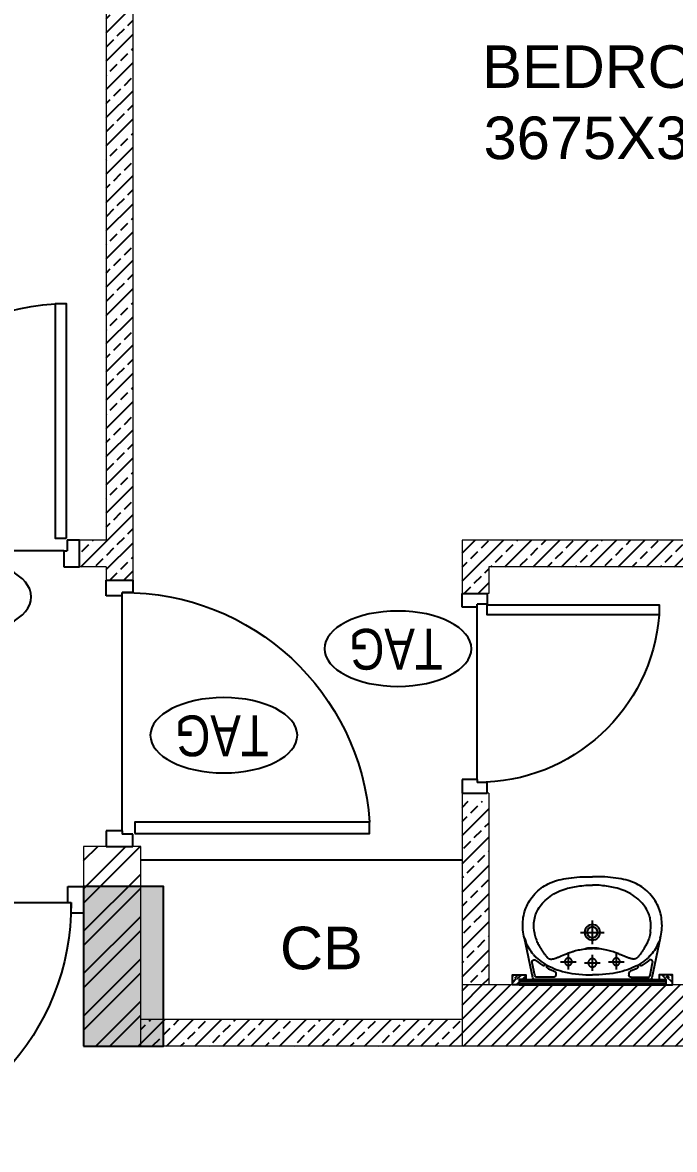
# Model space of a CAD drawing. Header units: millimetres. Extents: x 1255966 to 1543012, y 318612 to 465611.
# Drawn here: x 1426722 to 1429167, y 420921 to 425152 of the extents above; entities that cross this region are included whole.
import ezdxf
from ezdxf.enums import TextEntityAlignment as Align

# ---------------------------------------------------------------- set-up
doc = ezdxf.new("R2010")
doc.units = ezdxf.units.MM
doc.header["$LTSCALE"] = 500
doc.header["$MEASUREMENT"] = 0
doc.linetypes.add('3BHK Tower plans sections n elevations 13716$0$CENTER', pattern=[50.8, 31.75, -6.35, 6.35, -6.35])
doc.linetypes.add('3BHK Tower plans sections n elevations 13716$0$HIDDEN', pattern=[0.375, 0.25, -0.125])
doc.layers.get('Defpoints').update_dxf_attribs({"lineweight": 0})
for name, color, linetype in [('3BHK Tower plans sections n elevations 13716$0$DOOR', 8, 'Continuous'), ('3BHK Tower plans sections n elevations 13716$0$FIXTURE', 251, 'Continuous'), ('AHC-A-FURNITURE', 2, 'Continuous'), ('FURNITURE', 251, 'Continuous'), ('TEXT-RM NAME', 6, 'Continuous'), ('TOWER AREA COLUMN.', 6, 'Continuous')]:
    doc.layers.add(name, color=color, linetype=linetype)
doc.layers.add('TOWER COL HATCH', color=253, linetype='Continuous', lineweight=20)
doc.layers.add('Wall', color=2, linetype='Continuous', lineweight=15)
doc.styles.add('3BHK Tower plans sections n elevations 13716$0$SIMPLEX', font='simplex.shx', dxfattribs={"width": 0.8, "height": 100})
doc.styles.get("Standard").update_dxf_attribs({"font": 'arial.ttf'})
pattern_1 = [(45, (1157523.66, 675112.694), (-53.033009, 53.033009), []), (45, (1157576.69, 675112.694), (-53.033009, 53.033009), [37.5, -18.75])]

# ---------------------------------------------------------------- blocks, each defined once
blk = doc.blocks.new('3BHK Tower plans sections n elevations 13716$0$DOOR 900')
at = {"layer": '3BHK Tower plans sections n elevations 13716$0$DOOR', "ltscale": 100}
for p, q in [((0, 15), (93, 15)), ((0, -40), (0, 15)), ((93, 15), (93, -28)), ((93, -28), (55.8, -28)), ((55.8, -40), (55.8, -28)), ((55.8, -40), (0, -40)), ((55.8, -40), (55.8, -860)), ((55.8, -860), (0, -860)), ((0, -860), (0, -915)), ((55.8, -860), (55.8, -872)), ((93, -872), (55.8, -872)), ((93, -915), (93, -872)), ((0, -915), (93, -915))]:
    blk.add_line(p, q, dxfattribs=at)
blk.add_lwpolyline([(99.6, -30.4), (918.5, -30.4), (918.5, -70.4), (99.6, -70.4)], close=True, dxfattribs=at)
blk.add_arc((60.5, -12), 860, 269.6845, 356.1038, dxfattribs=at)
at = {"layer": 'Defpoints', "ltscale": 100, "style": '3BHK Tower plans sections n elevations 13716$0$SIMPLEX', "width": 0.8}
blk.add_attdef('D900', (280.9, -181.3), '', height=100, dxfattribs=at)
blk = doc.blocks.new('3BHK Tower plans sections n elevations 13716$0$Mirror')
at = {"layer": '3BHK Tower plans sections n elevations 13716$0$FIXTURE', "ltscale": 0.1}
h = blk.add_hatch(dxfattribs=at)
h.set_pattern_fill('WOOD8', color=250, scale=100, angle=225, style=0, pattern_type=2)
h.set_pattern_definition([(34.6952, (-96117.553, -30402.059), (494.9744524, 353.5538209), [11.1803, -1106.8536]), (45, (-96108.36, -30395.7), (-2e-14, 141.42136), [11, -89]), (63.4349, (-96100.583, -30387.917), (70.710822, 212.131952), [9.4868, -306.7409]), (217.875, (-96096.34, -30379.432), (565.6853303, 424.264217), [8.0623, -798.1635]), (219.8056, (-96102.704, -30384.3815), (777.817169, 636.3964881), [11.0454, -1093.4907]), (239.0362, (-96111.19, -30391.453), (-141.421532, -282.842614), [12.3693, -399.9412]), (54.4623, (-96111.896, -30396.402), (282.8428988, 424.2639918), [6.0828, -602.1935]), (38.6598, (-96108.361, -30391.453), (-636.3961725, -494.9745929), [9.0554, -896.4831]), (230.7106, (-96101.29, -30385.796), (-565.6852912, -707.1068334), [10.0499, -994.9377]), (213.6901, (-96107.654, -30393.574), (353.5532764, 212.132255), [5.099, -504.8029]), (39.8056, (-96123.21, -30409.13), (-777.817169, -636.3964881), [11.0454, -1093.4907]), (33.6901, (-96114.725, -30402.06), (-353.5532764, -212.132255), [10.198, -499.7039]), (45, (-96106.24, -30396.4), (-2e-14, 141.42136), [12, -88]), (65.556, (-96097.754, -30387.917), (212.1324479, 494.9745942), [8.544, -845.8564]), (48.8141, (-96094.219, -30380.139), (919.23833595, 1060.66055824), [15.0333, -1488.2963]), (39.8056, (-96084.319, -30368.825), (-777.817169, -636.3964881), [11.0454, -1093.4907]), (45, (-96075.83, -30361.75), (-2e-14, 141.42136), [11, -89]), (50.1944, (-96138.766, -30424.687), (636.3964881, 777.817169), [11.0454, -1093.4907]), (39.8056, (-96131.695, -30416.201), (-777.817169, -636.3964881), [11.0454, -1093.4907]), (45, (-96140.18, -30423.27), (-2e-14, 141.42136), [6, -94]), (50.1944, (-96135.938, -30419.03), (636.3964881, 777.817169), [11.0454, -1093.4907]), (45, (-96128.87, -30410.54), (-2e-14, 141.42136), [10, -90]), (55.3048, (-96121.796, -30403.473), (-353.5538209, -494.9744524), [11.1803, -1106.8536]), (50.1944, (-96115.432, -30394.281), (636.3964881, 777.817169), [11.0454, -1093.4907]), (39.8056, (-96108.361, -30385.796), (-777.817169, -636.3964881), [11.0454, -1093.4907]), (39.8056, (-96099.876, -30378.725), (-777.817169, -636.3964881), [11.0454, -1093.4907]), (36.8699, (-96091.39, -30371.654), (-494.9746855, -353.5534203), [14.1421, -692.9646]), (45, (-96080.08, -30363.17), (-2e-14, 141.42136), [15, -85]), (32.4712, (-96040.479, -30408.423), (424.2640633, 282.8427632), [9.2195, -912.7349]), (39.2894, (-96032.7, -30403.473), (-707.1068334, -565.6852912), [10.0499, -994.9377]), (53.1301, (-96040.479, -30408.423), (353.5534203, 494.9746855), [7.0711, -700.0357]), (54.4623, (-96036.236, -30402.766), (282.8428988, 424.2639918), [12.1655, -596.1107]), (45, (-96099.88, -30463.58), (-2e-14, 141.42136), [12, -88]), (35.5377, (-96091.39, -30455.092), (-424.2639918, -282.8428988), [6.0828, -602.1935]), (246.8014, (-96086.44, -30451.557), (141.421382, 282.8427255), [5.3852, -533.1313]), (237.9946, (-96088.562, -30456.5064), (494.9749724, 777.8173423), [13.3417, -1320.8247]), (37.875, (-96032.7, -30400.645), (-565.6853303, -424.264217), [8.0623, -798.1635]), (52.125, (-96032.7, -30400.645), (424.264217, 565.6853303), [8.0623, -798.1635]), (45, (-96098.46, -30464.99), (-2e-14, 141.42136), [8, -92]), (239.0362, (-96092.805, -30459.335), (-141.421532, -282.842614), [8.2462, -404.0644]), (41.6335, (-96085.0263, -30447.314), (-1202.0822553, -1060.6593486), [17.0294, -1685.9093]), (42.7094, (-96072.2984, -30436.0003), (-1767.7666618, -1626.34590616), [25.02, -2476.9792]), (48.1798, (-96053.9136, -30419.03), (1131.37151885, 1272.79160828), [18.0278, -1784.7479]), (54.4623, (-96041.893, -30405.595), (282.8428988, 424.2639918), [18.2483, -590.028]), (55.3048, (-96093.512, -30469.9415), (-353.5538209, -494.9744524), [11.1803, -1106.8536]), (60.9454, (-96087.148, -30460.749), (-212.1320511, -353.5533917), [14.5602, -713.4508]), (45, (-96080.08, -30448.02), (-2e-14, 141.42136), [13, -87]), (36.8699, (-96070.884, -30438.829), (-494.9746855, -353.5534203), [14.1421, -692.9646]), (48.5763, (-96059.5705, -30430.3435), (989.9501963, 1131.3702398), [16.0312, -1587.0907]), (36.2538, (-96048.964, -30418.323), (565.6856748, 424.263725), [13.1529, -1302.1417]), (30.9638, (-96038.357, -30410.544), (-282.842614, -141.421532), [12.3693, -399.9412]), (45, (-96027.75, -30404.18), (-2e-14, 141.42136), [7, -93]), (219.8056, (-96085.026, -30447.314), (777.817169, 636.3964881), [22.0907, -1082.4454]), (40.2364, (-96104.825, -30458.628), (-848.5276056, -707.1074468), [24.0832, -1180.0763]), (45, (-96086.44, -30443.07), (-2e-14, 141.42136), [23, -77]), (49.0856, (-96070.177, -30426.808), (848.52842144, 989.9492307), [28.0713, -1375.4955]), (45, (-96051.79, -30405.59), (-2e-14, 141.42136), [25, -75]), (52.125, (-96089.976, -30473.477), (424.264217, 565.6853303), [24.1868, -782.039]), (51.3402, (-96075.127, -30454.385), (494.9745929, 636.3961725), [18.1108, -887.4277]), (42.5104, (-96063.813, -30440.243), (-1626.3468232, -1484.92294044), [23.0217, -2279.1512]), (38.4802, (-96046.8426, -30424.6866), (-2050.60961708, -1626.34561551), [35.2278, -3487.5552]), (48.0128, (-96135.938, -30427.515), (1202.08123859, 1343.50317534), [19.0263, -1883.6035]), (36.8699, (-96123.21, -30413.373), (-494.9746855, -353.5534203), [21.2132, -685.8936]), (42.6141, (-96106.2395, -30400.645), (-1697.05509359, -1555.63617396), [24.0208, -2378.0616]), (55.6197, (-96088.562, -30384.3815), (-636.3954187, -919.2392743), [16.2788, -1611.6032]), (45, (-96079.37, -30370.95), (-2e-14, 141.42136), [20, -80]), (41.8202, (-96144.4233, -30419.03), (-1272.79160828, -1131.37151885), [18.0278, -1784.7479]), (51.009, (-96130.9883, -30407.009), (-636.39613372, -777.81739343), [19.105, -1891.3923]), (51.7098, (-96118.9675, -30392.1597), (-565.68592816, -707.10641908), [17.1172, -1694.607]), (39.2894, (-96108.361, -30378.725), (-707.1068334, -565.6852912), [20.0998, -984.8878]), (32.9052, (-96092.8045, -30365.997), (-777.81783655, -494.9741718), [14.3178, -1417.4643]), (54.4623, (-96080.784, -30358.219), (282.8428988, 424.2639918), [12.1655, -596.1107]), (48.8141, (-96130.988, -30432.465), (919.23833595, 1060.66055824), [15.0333, -1488.2963]), (32.1957, (-96121.0888, -30421.151), (-1131.37122004, -707.10610655), [22.561, -2233.5418]), (45, (-96102, -30409.13), (-2e-14, 141.42136), [25, -75]), (50.4403, (-96084.319, -30391.4526), (-707.10727199, -848.52769078), [21.095, -2088.4073]), (51.7098, (-96070.884, -30375.189), (-565.68592816, -707.10641908), [17.1172, -1694.607]), (45, (-96149.37, -30414.08), (-2e-14, 141.42136), [17, -83]), (53.1301, (-96137.352, -30402.059), (353.5534203, 494.9746855), [28.2843, -678.8225]), (42.6141, (-96120.3817, -30379.4318), (-1697.05509359, -1555.63617396), [24.0208, -2378.0616]), (39.4725, (-96102.704, -30363.1683), (1626.3446845, 1343.50403965), [31.1448, -3083.3375]), (51.8428, (-96085.0263, -30478.4267), (-1060.65956137, -1343.50340493), [25.1794, -2492.7563]), (45, (-96069.47, -30458.63), (-2e-14, 141.42136), [28, -72]), (41.3478, (-96049.671, -30438.8288), (-2333.45154641, -2050.610630195), [47.0956, -4662.4691]), (45, (-96109.78, -30453.68), (-2e-14, 141.42136), [24, -76]), (49.7636, (-96092.8045, -30436.7074), (707.1074468, 848.5276056), [24.0832, -1180.0763]), (43.1524, (-96077.248, -30418.3227), (-2192.03065427, -2050.61009851), [31.0161, -3070.5964]), (42.2737, (-96054.6207, -30397.1095), (-1484.92397976, -1343.5031867), [21.0238, -2081.3558]), (39.8056, (-96121.089, -30442.364), (-777.817169, -636.3964881), [22.0907, -1082.4454]), (45, (-96104.12, -30428.22), (-2e-14, 141.42136), [32, -68]), (46.9092, (-96081.4908, -30405.5947), (1979.89720474, 2121.32198918), [30.0167, -2971.6495]), (48.5763, (-96060.985, -30383.6744), (989.9501963, 1131.3702398), [16.0312, -1587.0907])])
h.paths.add_polyline_path([(0, 300), (0, 275), (-20, 275), (-20, 250), (-37.7, 250), (-37.7, 300)])
blk.add_hatch(color=248, dxfattribs=at).paths.add_polyline_path([(-5.7, -275), (-14.6, -275), (-14.6, 275), (-5.7, 275)])
h = blk.add_hatch(dxfattribs=at)
h.set_pattern_fill('WOOD8', color=250, scale=100, angle=225, style=0, pattern_type=2)
h.set_pattern_definition([(325.3048, (-96117.553, 30401.856), (494.9744524, -353.5538209), [11.1803, -1106.8536]), (315, (-96108.36, 30395.49), (5e-14, -141.42136), [11, -89]), (296.5651, (-96100.583, 30387.713), (70.710822, -212.131952), [9.4868, -306.7409]), (142.125, (-96096.34, 30379.228), (565.6853303, -424.264217), [8.0623, -798.1635]), (140.1944, (-96102.704, 30384.178), (777.817169, -636.3964881), [11.0454, -1093.4907]), (120.9638, (-96111.19, 30391.25), (-141.421532, 282.842614), [12.3693, -399.9412]), (305.5377, (-96111.896, 30396.199), (282.8428988, -424.2639918), [6.0828, -602.1935]), (321.3402, (-96108.361, 30391.249), (-636.3961725, 494.9745929), [9.0554, -896.4831]), (129.2894, (-96101.29, 30385.592), (-565.6852912, 707.1068334), [10.0499, -994.9377]), (146.3099, (-96107.654, 30393.37), (353.5532764, -212.132255), [5.099, -504.8029]), (320.1944, (-96123.21, 30408.927), (-777.817169, 636.3964881), [11.0454, -1093.4907]), (326.3099, (-96114.725, 30401.856), (-353.5532764, 212.132255), [10.198, -499.7039]), (315, (-96106.24, 30396.2), (5e-14, -141.42136), [12, -88]), (294.444, (-96097.754, 30387.713), (212.1324479, -494.9745942), [8.544, -845.8564]), (311.1859, (-96094.219, 30379.935), (919.23833595, -1060.66055824), [15.0333, -1488.2963]), (320.1944, (-96084.319, 30368.622), (-777.817169, 636.3964881), [11.0454, -1093.4907]), (315, (-96075.83, 30361.55), (5e-14, -141.42136), [11, -89]), (309.8056, (-96138.766, 30424.483), (636.3964881, -777.817169), [11.0454, -1093.4907]), (320.1944, (-96131.695, 30415.998), (-777.817169, 636.3964881), [11.0454, -1093.4907]), (315, (-96140.18, 30423.07), (5e-14, -141.42136), [6, -94]), (309.8056, (-96135.938, 30418.826), (636.3964881, -777.817169), [11.0454, -1093.4907]), (315, (-96128.87, 30410.34), (5e-14, -141.42136), [10, -90]), (304.6952, (-96121.796, 30403.27), (-353.5538209, 494.9744524), [11.1803, -1106.8536]), (309.8056, (-96115.432, 30394.077), (636.3964881, -777.817169), [11.0454, -1093.4907]), (320.1944, (-96108.361, 30385.592), (-777.817169, 636.3964881), [11.0454, -1093.4907]), (320.1944, (-96099.876, 30378.521), (-777.817169, 636.3964881), [11.0454, -1093.4907]), (323.1301, (-96091.39, 30371.45), (-494.9746855, 353.5534203), [14.1421, -692.9646]), (315, (-96080.08, 30362.96), (5e-14, -141.42136), [15, -85]), (327.5288, (-96040.479, 30408.22), (424.2640633, -282.8427632), [9.2195, -912.7349]), (320.7106, (-96032.7, 30403.27), (-707.1068334, 565.6852912), [10.0499, -994.9377]), (306.8699, (-96040.479, 30408.22), (353.5534203, -494.9746855), [7.0711, -700.0357]), (305.5377, (-96036.236, 30402.563), (282.8428988, -424.2639918), [12.1655, -596.1107]), (315, (-96099.88, 30463.37), (5e-14, -141.42136), [12, -88]), (324.4623, (-96091.39, 30454.889), (-424.2639918, 282.8428988), [6.0828, -602.1935]), (113.1986, (-96086.44, 30451.353), (141.421382, -282.8427255), [5.3852, -533.1313]), (122.0054, (-96088.562, 30456.303), (494.9749724, -777.8173423), [13.3417, -1320.8247]), (322.125, (-96032.7, 30400.441), (-565.6853303, 424.264217), [8.0623, -798.1635]), (307.875, (-96032.7, 30400.441), (424.264217, -565.6853303), [8.0623, -798.1635]), (315, (-96098.46, 30464.79), (5e-14, -141.42136), [8, -92]), (120.9638, (-96092.805, 30459.131), (-141.421532, 282.842614), [8.2462, -404.0644]), (318.3665, (-96085.0263, 30447.1104), (-1202.0822553, 1060.6593486), [17.0294, -1685.9093]), (317.2906, (-96072.2984, 30435.7967), (-1767.7666618, 1626.34590616), [25.02, -2476.9792]), (311.8202, (-96053.9136, 30418.826), (1131.37151885, -1272.79160828), [18.0278, -1784.7479]), (305.5377, (-96041.893, 30405.391), (282.8428988, -424.2639918), [18.2483, -590.028]), (304.6952, (-96093.512, 30469.738), (-353.5538209, 494.9744524), [11.1803, -1106.8536]), (299.0546, (-96087.148, 30460.545), (-212.1320511, 353.5533917), [14.5602, -713.4508]), (315, (-96080.08, 30447.82), (5e-14, -141.42136), [13, -87]), (323.1301, (-96070.884, 30438.625), (-494.9746855, 353.5534203), [14.1421, -692.9646]), (311.4237, (-96059.5705, 30430.14), (989.9501963, -1131.3702398), [16.0312, -1587.0907]), (323.7462, (-96048.964, 30418.119), (565.6856748, -424.263725), [13.1529, -1302.1417]), (329.0362, (-96038.357, 30410.34), (-282.842614, 141.421532), [12.3693, -399.9412]), (315, (-96027.75, 30403.98), (5e-14, -141.42136), [7, -93]), (140.1944, (-96085.026, 30447.11), (777.817169, -636.3964881), [22.0907, -1082.4454]), (319.7636, (-96104.825, 30458.424), (-848.5276056, 707.1074468), [24.0832, -1180.0763]), (315, (-96086.44, 30442.87), (5e-14, -141.42136), [23, -77]), (310.9144, (-96070.177, 30426.604), (848.52842144, -989.9492307), [28.0713, -1375.4955]), (315, (-96051.79, 30405.39), (5e-14, -141.42136), [25, -75]), (307.875, (-96089.976, 30473.273), (424.264217, -565.6853303), [24.1868, -782.039]), (308.6598, (-96075.127, 30454.181), (494.9745929, -636.3961725), [18.1108, -887.4277]), (317.4896, (-96063.813, 30440.0394), (-1626.3468232, 1484.92294044), [23.0217, -2279.1512]), (321.5198, (-96046.8426, 30424.483), (-2050.60961708, 1626.34561551), [35.2278, -3487.5552]), (311.9872, (-96135.938, 30427.3114), (1202.08123859, -1343.50317534), [19.0263, -1883.6035]), (323.1301, (-96123.21, 30413.17), (-494.9746855, 353.5534203), [21.2132, -685.8936]), (317.3859, (-96106.2395, 30400.4414), (-1697.05509359, 1555.63617396), [24.0208, -2378.0616]), (304.3803, (-96088.562, 30384.178), (-636.3954187, 919.2392743), [16.2788, -1611.6032]), (315, (-96079.37, 30370.74), (5e-14, -141.42136), [20, -80]), (318.1798, (-96144.4233, 30418.826), (-1272.79160828, 1131.37151885), [18.0278, -1784.7479]), (308.991, (-96130.9883, 30406.8053), (-636.39613372, 777.81739343), [19.105, -1891.3923]), (308.2902, (-96118.9675, 30391.956), (-565.68592816, 707.10641908), [17.1172, -1694.607]), (320.7106, (-96108.361, 30378.521), (-707.1068334, 565.6852912), [20.0998, -984.8878]), (327.0948, (-96092.8045, 30365.793), (-777.81783655, 494.9741718), [14.3178, -1417.4643]), (305.5377, (-96080.784, 30358.015), (282.8428988, -424.2639918), [12.1655, -596.1107]), (311.1859, (-96130.988, 30432.261), (919.23833595, -1060.66055824), [15.0333, -1488.2963]), (327.8043, (-96121.0888, 30420.9475), (-1131.37122004, 707.10610655), [22.561, -2233.5418]), (315, (-96102, 30408.93), (5e-14, -141.42136), [25, -75]), (309.5597, (-96084.319, 30391.249), (-707.10727199, 848.52769078), [21.095, -2088.4073]), (308.2902, (-96070.884, 30374.9855), (-565.68592816, 707.10641908), [17.1172, -1694.607]), (315, (-96149.37, 30413.88), (5e-14, -141.42136), [17, -83]), (306.8699, (-96137.352, 30401.856), (353.5534203, -494.9746855), [28.2843, -678.8225]), (317.3859, (-96120.3817, 30379.228), (-1697.05509359, 1555.63617396), [24.0208, -2378.0616]), (320.5275, (-96102.704, 30362.9647), (1626.3446845, -1343.50403965), [31.1448, -3083.3375]), (308.1572, (-96085.0263, 30478.223), (-1060.65956137, 1343.50340493), [25.1794, -2492.7563]), (315, (-96069.47, 30458.42), (5e-14, -141.42136), [28, -72]), (318.6522, (-96049.671, 30438.6251), (-2333.45154641, 2050.610630195), [47.0956, -4662.4691]), (315, (-96109.78, 30453.47), (5e-14, -141.42136), [24, -76]), (310.2364, (-96092.8045, 30436.504), (707.1074468, -848.5276056), [24.0832, -1180.0763]), (316.8476, (-96077.248, 30418.119), (-2192.03065427, 2050.61009851), [31.0161, -3070.5964]), (317.7263, (-96054.6207, 30396.906), (-1484.92397976, 1343.5031867), [21.0238, -2081.3558]), (320.1944, (-96121.089, 30442.161), (-777.817169, 636.3964881), [22.0907, -1082.4454]), (315, (-96104.12, 30428.02), (5e-14, -141.42136), [32, -68]), (313.0908, (-96081.4908, 30405.391), (1979.89720474, -2121.32198918), [30.0167, -2971.6495]), (311.4237, (-96060.985, 30383.471), (989.9501963, -1131.3702398), [16.0312, -1587.0907])])
h.paths.add_polyline_path([(0, -275.2), (0, -300), (-37.7, -300), (-37.7, -250.2), (-20, -250.2), (-20, -275.2)])
for p, q in [((-20, 275), (0, 275)), ((-20, 275), (0, 275)), ((-20, 275), (-20, -275)), ((-14.6, 275), (-14.6, -275)), ((-5.7, 275), (-5.7, -275)), ((0, 275), (0, -275))]:
    blk.add_line(p, q, dxfattribs=at)
for points in [[(0, 275), (0, 300), (-37.7, 300), (-37.7, 250), (-20, 250), (-20, 275), (0, 275)], [(0, -275), (0, -300), (-37.7, -300), (-37.7, -250), (-20, -250), (-20, -275), (0, -275)]]:
    blk.add_lwpolyline(points, dxfattribs=at)
blk = doc.blocks.new('3BHK Tower plans sections n elevations 13716$0$MICHELANGELO PLAN')
at = {"layer": '3BHK Tower plans sections n elevations 13716$0$FIXTURE'}
for p, q in [((-223.5, 190.1), (-254.5, 41.6)), ((214.7, 197.3), (-214.7, 197.3)), ((-137.1, 173.9), (-137.1, 179.3)), ((-100.2, 169.1), (-88.6, 171.6)), ((-88.6, 171.6), (-76.5, 173.7)), ((-76.5, 173.7), (-63.8, 175.5)), ((76.5, 173.7), (63.8, 175.5)), ((88.6, 171.6), (76.5, 173.7)), ((100.2, 169.1), (88.6, 171.6)), ((137.1, 173.9), (137.1, 179.3)), ((254.5, 41.6), (223.5, 190.1)), ((-189.5, 141.6), (-185.2, 144.4)), ((-184.4, 134.2), (-176.8, 139)), ((-178.7, 142.5), (-177, 138.9)), ((-171.2, 147.6), (-169.2, 143.4)), ((-169.2, 153.5), (-164.2, 156.1)), ((-164.2, 156.1), (-155, 160.5)), ((-155, 160.5), (-145.2, 164.6)), ((-145.2, 164.6), (-143, 165.4)), ((-111.4, 166.4), (-100.2, 169.1)), ((111.4, 166.4), (100.2, 169.1)), ((145.2, 164.6), (143, 165.4)), ((155, 160.5), (145.2, 164.6)), ((164.2, 156.1), (155, 160.5)), ((169.2, 153.5), (164.2, 156.1)), ((171.2, 147.6), (169.2, 143.4)), ((184.4, 134.2), (176.8, 139)), ((178.7, 142.5), (177, 138.9)), ((189.5, 141.6), (185.2, 144.4)), ((-229.7, 92.1), (-233.8, 86.4)), ((-229.9, 91.9), (-229.9, 91.9)), ((-225.4, 97.7), (-229.7, 92.1)), ((-229.7, 92.1), (-229.7, 92.1)), ((-220.7, 103.2), (-225.5, 97.6)), ((-220.8, 103.1), (-215.7, 108.6)), ((-215.7, 108.5), (-210.3, 113.9)), ((-210.4, 113.8), (-204.5, 119.2)), ((-122.1, 110.4), (-116.6, 108.1)), ((210.4, 113.8), (204.5, 119.2)), ((215.7, 108.5), (210.3, 113.9)), ((220.8, 103.1), (215.7, 108.6)), ((220.7, 103.2), (225.5, 97.6)), ((225.4, 97.7), (229.7, 92.1)), ((229.7, 92.1), (233.8, 86.4)), ((229.7, 92.1), (229.7, 92.1)), ((229.9, 91.9), (229.9, 91.9)), ((-254.5, 41.6), (-252.5, 48.3)), ((-252.5, 48.3), (-250.1, 54.9)), ((-247.3, 61.8), (-250.1, 54.9)), ((-244.4, 68), (-247.3, 61.8)), ((-241.2, 74.3), (-244.4, 68)), ((-19.3, 79.8), (-19.9, 79.9)), ((-19.3, 79.8), (-19.3, 80.4)), ((0, 79), (-2.1, 79)), ((2.1, 79), (0, 79)), ((19.3, 79.8), (19.3, 80.4)), ((241.2, 74.3), (244.4, 68)), ((244.4, 68), (247.3, 61.8)), ((247.3, 61.8), (250.1, 54.9)), ((252.5, 48.3), (250.1, 54.9)), ((254.5, 41.6), (252.5, 48.3))]:
    blk.add_line(p, q, dxfattribs=at)
at = {"layer": '3BHK Tower plans sections n elevations 13716$0$FIXTURE', "linetype": '3BHK Tower plans sections n elevations 13716$0$CENTER', "ltscale": 10}
for p, q in [((-119.5, 129.9), (-60.3, 129.9)), ((-89.9, 159.5), (-89.9, 100.2)), ((-29.6, 134.3), (29.6, 134.3)), ((0, 164), (0, 104.7)), ((60.3, 129.9), (119.5, 129.9)), ((89.9, 159.5), (89.9, 100.2)), ((0, 64.1), (0, -24.7)), ((-44.4, 19.7), (44.4, 19.7))]:
    blk.add_line(p, q, dxfattribs=at)
at = {"layer": '3BHK Tower plans sections n elevations 13716$0$FIXTURE'}
for points in [[(-146.1, 188.3), (-207.4, 188.3, 0.355211), (-216.2, 181.1), (-226.1, 133.7, 0.709657), (-211.6, 124.9), (-203.8, 131.3), (-196.9, 136.6), (-189.5, 141.6)], [(146.1, 188.3), (207.4, 188.3, -0.355211), (216.2, 181.1), (226.1, 133.7, -0.709657), (211.6, 124.9), (203.8, 131.3), (196.9, 136.6), (189.5, 141.6)]]:
    blk.add_lwpolyline(points, format="xyb", dxfattribs=at)
for points in [[(-63.8, 175.5), (-50.5, 177), (-37.5, 178.1), (-24.8, 178.8), (-12.3, 179.2), (0, 179.3)], [(63.8, 175.5), (50.5, 177), (37.5, 178.1), (24.8, 178.8), (12.3, 179.2), (0, 179.3)], [(-204.8, 118.8), (-198.3, 124.3), (-191.6, 129.3), (-184.4, 134.2)], [(-176.8, 139), (-168.8, 143.6), (-160.3, 148.1), (-151.3, 152.3), (-141.9, 156.2), (-132.2, 159.9), (-122, 163.3), (-111.4, 166.4)], [(176.8, 139), (168.8, 143.6), (160.3, 148.1), (151.3, 152.3), (141.9, 156.2), (132.2, 159.9), (122, 163.3), (111.4, 166.4)], [(204.8, 118.8), (198.3, 124.3), (191.6, 129.3), (184.4, 134.2)], [(-233.8, 86.4), (-237.5, 80.6), (-241.2, 74.3)], [(-217.6, 19.7), (-216.6, 25.4), (-215.5, 30.8), (-214.2, 35.8), (-212.8, 40.6), (-211.2, 45.2), (-209.6, 49.6), (-207.8, 53.7), (-206.1, 57.6), (-204.3, 61.3), (-202.5, 64.9), (-200.7, 68.2), (-199, 71.4), (-197.2, 74.5), (-195.5, 77.4), (-193.8, 80.2), (-192.2, 82.9), (-190.6, 85.4), (-189, 87.9), (-187.4, 90.3), (-185.9, 92.6), (-184.4, 94.8), (-182.9, 96.9), (-181.5, 98.9), (-180.1, 100.8), (-178.7, 102.7), (-177.4, 104.5), (-176, 106.2), (-174.7, 107.9), (-173.4, 109.5), (-172.1, 111), (-170.8, 112.4), (-169.5, 113.7), (-168.2, 114.9), (-166.9, 116), (-165.5, 116.9), (-164.2, 117.7), (-162.8, 118.4), (-161.5, 118.9), (-160.1, 119.4), (-158.6, 119.7), (-157.1, 119.9), (-155.6, 120), (-154, 120), (-152.3, 119.9), (-150.6, 119.7), (-148.8, 119.4), (-146.9, 119.1), (-145, 118.6), (-143, 118.1), (-141, 117.5), (-138.9, 116.8), (-136.8, 116.1), (-134.5, 115.3), (-132.2, 114.4), (-129.8, 113.5), (-127.4, 112.6), (-124.8, 111.5), (-122.1, 110.4)], [(-116.6, 108.1), (-110.5, 105.6), (-104.1, 102.9)], [(-104.1, 102.9), (-100.6, 101.5), (-97.1, 100), (-93.4, 98.6), (-89.5, 97.1), (-85.5, 95.6), (-83.9, 95)], [(-83.9, 95), (-81.3, 94.1), (-76.9, 92.6), (-74.3, 91.8)], [(-74.3, 91.8), (-72.4, 91.2), (-67.6, 89.7), (-62.7, 88.4), (-57.5, 87.1), (-52.1, 85.9), (-46.5, 84.8), (-40.7, 83.7), (-34.6, 82.8), (-28.2, 82), (-21.6, 81.3), (-14.7, 80.8), (-7.5, 80.5), (0, 80.4)], [(74.3, 91.8), (69.6, 90.3), (64.5, 88.9), (59.2, 87.5), (53.7, 86.2), (48, 85), (42, 83.9), (35.7, 83), (29.2, 82.1), (22.4, 81.4), (15.2, 80.9), (7.8, 80.5), (0, 80.4)], [(83.9, 95), (79, 93.3), (74.3, 91.8)], [(106.5, 103.9), (103.1, 102.5), (99.5, 101), (95.7, 99.5), (91.8, 98), (87.7, 96.4), (83.9, 95)], [(217.6, 19.7), (216.5, 25.6), (215.4, 31.1), (214, 36.4), (212.5, 41.3), (210.9, 46.1), (209.2, 50.6), (207.4, 54.8), (205.6, 58.8), (203.7, 62.6), (201.8, 66.2), (200, 69.5), (198.2, 72.8), (196.4, 75.9), (194.6, 78.8), (192.9, 81.7), (191.2, 84.4), (189.5, 87), (187.9, 89.5), (186.3, 91.9), (184.8, 94.2), (183.3, 96.4), (181.8, 98.5), (180.3, 100.6), (178.9, 102.5), (177.5, 104.4), (176.1, 106.2), (174.7, 107.9), (173.4, 109.5), (172, 111.1), (170.7, 112.5), (169.3, 113.9), (168, 115.1), (166.6, 116.2), (165.2, 117.1), (163.8, 117.9), (162.4, 118.6), (160.9, 119.1), (159.5, 119.5), (158, 119.8), (156.4, 120), (154.8, 120), (153.1, 120), (151.3, 119.8), (149.5, 119.6), (147.6, 119.2), (145.6, 118.8), (143.6, 118.2), (141.5, 117.6), (139.3, 117), (137.1, 116.2), (134.8, 115.4), (132.4, 114.5), (129.9, 113.6), (127.4, 112.6), (124.7, 111.5), (121.9, 110.4), (106.5, 103.9)], [(233.8, 86.4), (237.5, 80.6), (241.2, 74.3)], [(-24.7, 80.7), (-24.7, 80.7), (-24.7, 80.7), (-24.5, 80.7), (-24.3, 80.7), (-24.1, 80.7), (-23.7, 80.7), (-23.3, 80.7), (-22.8, 80.7), (-22.3, 80.7)], [(-19.9, 79.9), (-20.6, 80), (-21.1, 80), (-21.7, 80.1), (-22.2, 80.2), (-22.7, 80.2), (-23.2, 80.3), (-23.6, 80.4), (-23.9, 80.4), (-24.2, 80.5), (-24.4, 80.6), (-24.6, 80.6), (-24.7, 80.6), (-24.7, 80.7)], [(-22.3, 80.7), (-21.2, 80.6), (-20.6, 80.5), (-20, 80.5), (-19.3, 80.4)], [(-19.3, 80.4), (-17.1, 80.3), (-15, 80.1), (-12.8, 80), (-10.6, 79.9), (-8.5, 79.8), (-6.4, 79.7), (-4.2, 79.7), (-2.1, 79.6), (0, 79.6)], [(-2.1, 79), (-4.2, 79.1), (-6.3, 79.1), (-8.5, 79.2), (-10.6, 79.3), (-12.8, 79.4), (-14.9, 79.5), (-17.1, 79.7), (-19.3, 79.8)], [(0, 79.6), (2.1, 79.6), (4.2, 79.7), (6.4, 79.7), (8.5, 79.8), (10.6, 79.9), (12.8, 80), (15, 80.1), (17.1, 80.3), (19.3, 80.4)], [(19.3, 79.8), (17.1, 79.7), (14.9, 79.5), (12.8, 79.4), (10.6, 79.3), (8.5, 79.2), (6.3, 79.1), (4.2, 79.1), (2.1, 79)], [(24.7, 80.7), (24.7, 80.6), (24.6, 80.6), (24.4, 80.6), (24.2, 80.5), (23.9, 80.4), (23.6, 80.4), (23.2, 80.3), (22.7, 80.2), (22.2, 80.2), (21.7, 80.1), (21.2, 80), (20.6, 80), (20, 79.9), (19.3, 79.8)], [(19.3, 80.4), (20, 80.5), (20.6, 80.5)], [(20.6, 80.5), (21.8, 80.6), (22.3, 80.7), (22.9, 80.7), (23.3, 80.7), (23.7, 80.7), (24.1, 80.7), (24.3, 80.7), (24.5, 80.7), (24.7, 80.7), (24.7, 80.7), (24.7, 80.7)], [(-254.5, 41.6), (-256.4, 34.2), (-258, 26.6), (-259.3, 18.8), (-260.3, 10.8), (-260.9, 2.8), (-261.2, -5.2), (-261.1, -13.2), (-260.7, -21.2), (-259.9, -28.9), (-258.9, -36.4), (-257.5, -43.7), (-255.9, -50.9), (-254, -57.9), (-251.7, -64.7), (-249.2, -71.6), (-246.2, -78.4), (-243, -85.3), (-239.3, -92.1), (-235.2, -98.9), (-230.7, -105.7), (-225.9, -112.3), (-220.8, -118.7), (-215.4, -124.8), (-209.8, -130.7), (-204, -136.1), (-198.1, -141.2), (-192, -146.1), (-185.6, -150.6), (-179.1, -154.8), (-172.4, -158.8), (-165.3, -162.5), (-157.9, -165.9), (-150.3, -169.1), (-142.3, -172.1), (-134, -174.7), (-125.4, -177.1), (-116.5, -179.2), (-107.4, -181.1), (-98, -182.8), (-88.4, -184.2), (-78.5, -185.5), (-68.3, -186.5), (-57.8, -187.4), (-47, -188.1), (-35.8, -188.6), (-24.2, -189), (-12.3, -189.2), (0, -189.3)], [(-217.6, 19.7), (-218.6, 12), (-219.2, 4.6), (-219.5, -2.6), (-219.4, -9.5), (-219.1, -16.2), (-218.4, -22.6), (-217.4, -28.8), (-216.2, -34.8), (-214.7, -40.6), (-212.9, -46.2), (-210.9, -51.7), (-208.6, -57.1), (-206, -62.5), (-203, -67.8), (-199.7, -73.1), (-196, -78.5), (-191.8, -83.9), (-187.3, -89.3), (-182.3, -94.7), (-177, -100), (-171.2, -105.2), (-165, -110.3), (-158.5, -115.2), (-151.7, -119.8), (-144.6, -124.3), (-137.2, -128.4), (-129.8, -132.2), (-122.3, -135.6), (-114.7, -138.7), (-107.3, -141.4), (-100, -143.8), (-93, -145.8), (-86.1, -147.5), (-79.4, -149), (-72.9, -150.4), (-66.4, -151.6), (-60, -152.6), (-53.5, -153.6), (-46.7, -154.5), (-39.8, -155.4), (-32.6, -156.1), (-25.1, -156.8), (-17.1, -157.3), (-8.7, -157.7), (0, -157.8)], [(254.5, 41.6), (256.4, 34.2), (258, 26.6), (259.3, 18.8), (260.3, 10.8), (260.9, 2.8), (261.2, -5.2), (261.1, -13.2), (260.7, -21.2), (259.9, -28.9), (258.9, -36.4), (257.5, -43.7), (255.9, -50.9), (254, -57.9), (251.7, -64.7), (249.2, -71.6), (246.2, -78.4), (243, -85.3), (239.3, -92.1), (235.2, -98.9), (230.7, -105.7), (225.9, -112.3), (220.8, -118.7), (215.4, -124.8), (209.8, -130.7), (204, -136.1), (198.1, -141.2), (192, -146.1), (185.6, -150.6), (179.1, -154.8), (172.4, -158.8), (165.3, -162.5), (157.9, -165.9), (150.3, -169.1), (142.3, -172.1), (134, -174.7), (125.4, -177.1), (116.5, -179.2), (107.4, -181.1), (98, -182.8), (88.4, -184.2), (78.5, -185.5), (68.3, -186.5), (57.8, -187.4), (47, -188.1), (35.8, -188.6), (24.2, -189), (12.3, -189.2), (0, -189.3)], [(217.6, 19.7), (218.6, 12), (219.2, 4.6), (219.5, -2.6), (219.4, -9.5), (219.1, -16.2), (218.4, -22.6), (217.4, -28.8), (216.2, -34.8), (214.7, -40.6), (212.9, -46.2), (210.9, -51.7), (208.6, -57.1), (206, -62.5), (203, -67.8), (199.7, -73.1), (196, -78.5), (191.8, -83.9), (187.3, -89.3), (182.3, -94.7), (177, -100), (171.2, -105.2), (165, -110.3), (158.5, -115.2), (151.7, -119.8), (144.6, -124.3), (137.2, -128.4), (129.8, -132.2), (122.3, -135.6), (114.7, -138.7), (107.3, -141.4), (100, -143.8), (93, -145.8), (86.1, -147.5), (79.4, -149), (72.9, -150.4), (66.4, -151.6), (60, -152.6), (53.5, -153.6), (46.7, -154.5), (39.8, -155.4), (32.6, -156.1), (25.1, -156.8), (17.1, -157.3), (8.7, -157.7), (0, -157.8)]]:
    blk.add_lwpolyline(points, dxfattribs=at)
at = {"layer": '3BHK Tower plans sections n elevations 13716$0$FIXTURE', "linetype": '3BHK Tower plans sections n elevations 13716$0$HIDDEN', "ltscale": 10}
for centre, radius in [((-89.9, 129.9), 13.5), ((0, 134.3), 15.7), ((89.9, 129.9), 13.5)]:
    blk.add_circle(centre, radius, dxfattribs=at)
at = {"layer": '3BHK Tower plans sections n elevations 13716$0$FIXTURE'}
for radius in [29.2, 20.2]:
    blk.add_circle((0, 19.7), radius, dxfattribs=at)
for centre, radius, start, end in [((-214.7, 188.3), 8.99, 90, 168.2224), ((-146.1, 179.3), 8.99, 0, 90), ((-146.1, 173.9), 8.99, 290.5575, 0), ((146.1, 179.3), 8.99, 90, 180), ((146.1, 173.9), 8.99, 180, 249.4425), ((214.7, 188.3), 8.99, 11.7776, 90), ((-182.8, 140.6), 4.49, 25.4912, 122.2542), ((-167.2, 149.5), 4.49, 117.4373, 205.4912), ((167.2, 149.5), 4.49, 334.5088, 62.5627), ((182.8, 140.6), 4.49, 57.7458, 154.5088)]:
    blk.add_arc(centre, radius, start, end, dxfattribs=at)
blk = doc.blocks.new('3BHK Tower plans sections n elevations 13716$0$DOOR 750')
at = {"layer": '3BHK Tower plans sections n elevations 13716$0$DOOR', "ltscale": 100}
for p, q in [((0, 730), (100, 730)), ((0, 675), (0, 730)), ((100, 730), (100, 687)), ((100, 687), (60, 687)), ((60, 675), (60, 687)), ((60, 675), (0, 675)), ((60, 675), (60, -15)), ((60, -15), (0, -15)), ((0, -15), (0, -70)), ((60, -15), (60, -27)), ((100, -27), (60, -27)), ((100, -70), (100, -27)), ((0, -70), (100, -70))]:
    blk.add_line(p, q, dxfattribs=at)
blk.add_lwpolyline([(99.6, -24.6), (787.7, -24.6), (787.7, 15.4), (99.6, 15.4)], close=True, dxfattribs=at)
at = {"layer": '3BHK Tower plans sections n elevations 13716$0$DOOR', "linetype": 'Continuous'}
blk.add_arc((62, -40.9), 727.9, 4.4383, 90.1592, dxfattribs=at)
at = {"layer": 'Defpoints', "ltscale": 100, "style": '3BHK Tower plans sections n elevations 13716$0$SIMPLEX', "width": 0.8}
blk.add_attdef('D750', (284.7, 36.5), '', height=100, dxfattribs=at)

msp = doc.modelspace()

# ---------------------------------------------------------------- hatches: boundary and pattern name
at = {"layer": 'AHC-A-FURNITURE', "ltscale": 50, "true_color": 0x5b5b5b}
h = msp.add_hatch(dxfattribs=at)
h.set_pattern_fill('ANSI33', color=251, scale=300)
h.set_pattern_definition(pattern_1)
h.paths.add_polyline_path([(1427035.6, 426858.7), (1427135.6, 426858.7), (1427135.6, 423058.7), (1427050.6, 423058.7), (1427035.6, 423058.7), (1427035.6, 423108.7), (1426935.6, 423108.7), (1426935.6, 423208.7), (1427035.6, 423208.7)])
h = msp.add_hatch(dxfattribs=at)
h.set_pattern_fill('ANSI33', color=251, scale=300)
h.set_pattern_definition(pattern_1)
h.paths.add_polyline_path([(1428370.6, 423208.7), (1430810.6, 423208.7), (1430810.6, 423108.7), (1428470.6, 423108.7), (1428470.6, 423008.7), (1428370.6, 423008.7)])
h = msp.add_hatch(dxfattribs=at)
h.set_pattern_fill('ANSI33', color=251, scale=300)
h.set_pattern_definition(pattern_1)
h.paths.add_polyline_path([(1428370.6, 422228.7), (1428464.4, 422228.7), (1428470.6, 422228.7), (1428470.6, 421538.7), (1428370.6, 421538.7)])
h = msp.add_hatch(dxfattribs=at)
h.set_pattern_fill('ANSI32', color=251, scale=300)
h.set_pattern_definition([(45, (1157523.66, 675112.7), (-79.549513, 79.549513), []), (45, (1157576.69, 675112.7), (-79.549513, 79.549513), [])])
h.paths.add_polyline_path([(1426950.6, 421808.7), (1426950.6, 421808.7), (1426950.6, 421908.7), (1426950.6, 422058.7), (1427165.6, 422058.7), (1427165.6, 421308.7), (1426950.6, 421308.7)])
at = {"layer": 'AHC-A-FURNITURE', "ltscale": 50, "true_color": 0xff0000}
h = msp.add_hatch(dxfattribs=at)
h.set_pattern_fill('ANSI31', color=1, scale=300)
h.set_pattern_definition([(45, (1157523.658, 675112.694), (-26.5165043, 26.5165043), [])])
h.paths.add_polyline_path([(1428370.6, 421538.7), (1429283.9, 421538.7), (1429283.9, 421538.7), (1429368.9, 421538.7), (1429849.1, 421538.7), (1429849.1, 421538.7, 0.413268), (1429854.1, 421543.7), (1429854.1, 421545.7), (1429854.1, 421550.7), (1429854, 421555.5), (1429853.9, 421561.4), (1429853.8, 421569.2), (1429853.2, 421598.6), (1429853, 421606.5), (1429852.8, 421611.4), (1429852.7, 421615.6), (1429852.1, 421628), (1429851.9, 421630.2), (1429851.7, 421633), (1429851.5, 421635.9), (1429851.1, 421639.5), (1429850.7, 421642.9), (1429850.3, 421646), (1429849.7, 421648.9), (1429849, 421652.4), (1429848, 421656), (1429846.7, 421658.9), (1429845.2, 421661.1), (1429843.6, 421662.9), (1429841.8, 421664.7), (1429839.7, 421666.5), (1429837.4, 421668.4), (1429835, 421670.3), (1429832.4, 421672.2), (1429829.5, 421674.2), (1429826.4, 421676.1), (1429823.1, 421678.2), (1429820.4, 421679.7), (1429818.4, 421680.9), (1429818.5, 421680.8), (1429818.5, 421680.8), (1429818.5, 421680.8), (1429824.1, 421677.5), (1429824.6, 421677.2), (1429823.8, 421677.7), (1429818.5, 421680.8), (1429818.5, 421680.8), (1429818.5, 421680.8), (1429818.5, 421680.8), (1429818.5, 421680.8), (1429818.6, 421680.8), (1429820.4, 421679.7), (1429822.2, 421678.7), (1429824, 421677.7), (1429825.6, 421676.6), (1429827.2, 421675.6), (1429828.8, 421674.6), (1429830.3, 421673.7), (1429831.7, 421672.7), (1429833.1, 421671.7), (1429834.4, 421670.8), (1429835.6, 421669.8), (1429836.8, 421668.9), (1429838, 421667.9), (1429839.2, 421667), (1429840.2, 421666.1), (1429841.2, 421665.2), (1429842.2, 421664.3), (1429843.1, 421663.4), (1429844, 421662.5), (1429844.8, 421661.6), (1429845.5, 421660.7), (1429846.1, 421659.8), (1429846.7, 421658.8), (1429847.1, 421657.9), (1429847.6, 421656.9), (1429847.8, 421656.2), (1429848, 421655.8), (1429848.3, 421654.7), (1429848.7, 421653.5), (1429849, 421652.3), (1429849.3, 421651), (1429849.6, 421649.6), (1429849.8, 421648.7), (1429849.9, 421648.2), (1429850.1, 421646.7), (1429850.4, 421645.2), (1429850.6, 421643.7), (1429850.8, 421642), (1429851, 421640.3), (1429851.2, 421638.6), (1429851.4, 421636.8), (1429851.6, 421634.9), (1429851.7, 421633), (1429851.9, 421630.2), (1429852, 421628.9), (1429852.2, 421626), (1429852.7, 421615.6), (1429852.8, 421611.4), (1429853, 421606.5), (1429853.2, 421598.6), (1429853.8, 421569.2), (1429853.9, 421561.4), (1429854, 421555.5), (1429854.1, 421550.7), (1429854.1, 421545.7), (1429854.1, 421543.7, -0.413268), (1429849.1, 421538.7), (1429849.1, 421538.7), (1429884, 421538.7), (1429884, 421538.7), (1429969, 421538.7), (1430810.6, 421538.7), (1430810.6, 421308.7), (1428370.6, 421308.7)])
at = {"layer": 'AHC-A-FURNITURE', "ltscale": 50, "true_color": 0x5b5b5b}
h = msp.add_hatch(dxfattribs=at)
h.set_pattern_fill('ANSI33', color=251, scale=300)
h.set_pattern_definition(pattern_1)
h.paths.add_polyline_path([(1427165.6, 421408.7), (1428370.6, 421408.7), (1428370.6, 421308.7), (1427165.6, 421308.7)])
at = {"layer": 'TOWER COL HATCH'}
h = msp.add_hatch(color=253, dxfattribs=at)
h.dxf.hatch_style = 1
h.paths.add_polyline_path([(1426950.6, 421308.7), (1427250.6, 421308.7), (1427250.6, 421908.7), (1426950.6, 421908.7)])

# ---------------------------------------------------------------- linework, layer by layer
at = {"linetype": 'Continuous', "extrusion": (0, 0, -1)}
for centre in [(1426478.8, 422995.7), (1428129.7, 422801.3), (1427476.9, 422476.1)]:
    msp.add_ellipse(centre, major_axis=(-275.7, 0), ratio=0.512885, dxfattribs=at)
at = {"layer": 'FURNITURE', "color": 32, "linetype": 'Continuous', "true_color": 0xcd6928}
msp.add_line((1427165.6, 422008.7), (1428370.6, 422008.7), dxfattribs=at)
at = {"layer": 'TOWER AREA COLUMN.'}
msp.add_lwpolyline([(1426950.6, 421308.7), (1427250.6, 421308.7), (1427250.6, 421908.7), (1426950.6, 421908.7)], close=True, dxfattribs=at)
at = {"layer": 'Wall'}
for p, q in [((1427035.6, 426858.7), (1427035.6, 423208.7)), ((1427135.6, 426858.7), (1427135.6, 423058.7)), ((1427035.6, 423208.7), (1426935.6, 423208.7)), ((1426935.6, 423108.7), (1426935.6, 423208.7)), ((1430810.6, 423208.7), (1428370.6, 423208.7)), ((1428370.6, 423208.7), (1428370.6, 423008.7)), ((1427035.6, 423108.7), (1426935.6, 423108.7)), ((1427035.6, 423108.7), (1427035.6, 423058.7)), ((1430810.6, 423108.7), (1428470.6, 423108.7)), ((1428470.6, 423108.7), (1428470.6, 423008.7)), ((1427135.6, 423058.7), (1427035.6, 423058.7)), ((1428470.6, 423008.7), (1428370.6, 423008.7)), ((1428370.6, 422258.7), (1428370.6, 421308.7)), ((1428470.6, 422258.7), (1428370.6, 422258.7)), ((1428470.6, 422258.7), (1428470.6, 421538.7)), ((1427165.6, 422058.7), (1426950.6, 422058.7)), ((1426950.6, 422058.7), (1426950.6, 421308.7)), ((1427165.6, 421308.7), (1427165.6, 422058.7)), ((1430810.6, 421538.7), (1428370.6, 421538.7)), ((1428370.6, 421408.7), (1427165.6, 421408.7)), ((1431010.6, 421308.7), (1426950.6, 421308.7))]:
    msp.add_line(p, q, dxfattribs=at)

# ---------------------------------------------------------------- block references
at = {"layer": '3BHK Tower plans sections n elevations 13716$0$DOOR', "extrusion": (0, 0, -1)}
for p, xscale, yscale, zscale, rotation in [((-1426919.5, 423108.7), 1.075268817204301, 1.075268817204301, -1.075268817204301, 90.00000000000001), ((-1427035.6, 422074.8), 1.075268817204301, 1.075268817204301, -1.075268817204301, 180), ((-1425966.8, 421908.7), 1.075268817204315, 1.075268817204315, -1.075268817204315, 270)]:
    msp.add_blockref('3BHK Tower plans sections n elevations 13716$0$DOOR 900', p, dxfattribs=dict(at, xscale=xscale, yscale=yscale, zscale=zscale, rotation=rotation))
at = {"layer": '3BHK Tower plans sections n elevations 13716$0$DOOR', "xscale": -0.9375000000001456, "yscale": 0.9375000000001456, "zscale": 0.9375000000001456, "rotation": 180}
msp.add_blockref('3BHK Tower plans sections n elevations 13716$0$DOOR 750', (1428370.6, 422943.1), dxfattribs=at)
at = {"layer": '3BHK Tower plans sections n elevations 13716$0$FIXTURE', "xscale": -0.9999979999999998, "yscale": 0.9999979999999998, "zscale": 0.9999979999999998, "rotation": 180}
msp.add_blockref('3BHK Tower plans sections n elevations 13716$0$MICHELANGELO PLAN', (1428859, 421756), dxfattribs=at)
at = {"layer": 'Wall', "color": 1, "true_color": 0xff0000, "extrusion": (0, 0, -1), "zscale": -1.000000000000008, "rotation": 270}
msp.add_blockref('3BHK Tower plans sections n elevations 13716$0$Mirror', (-1428859, 421538.7), dxfattribs=at)

# ---------------------------------------------------------------- texts
at = {"width": 0.8}
for p in [(1428121.9, 422799.3), (1427469.2, 422474.1)]:
    msp.add_attdef('TAG', text='', height=153.1, rotation=180, dxfattribs=at).set_placement(p, align=Align.MIDDLE_CENTER)
at = {"layer": 'TEXT-RM NAME'}
for s, p in [('BEDROOM', (1428446, 424906.5)), ('3675X3650', (1428451.1, 424639.2)), ('CB', (1427687.5, 421597.5))]:
    msp.add_text(s, height=160, rotation=360, dxfattribs=at).set_placement(p)

doc.saveas('drawing.dxf')
